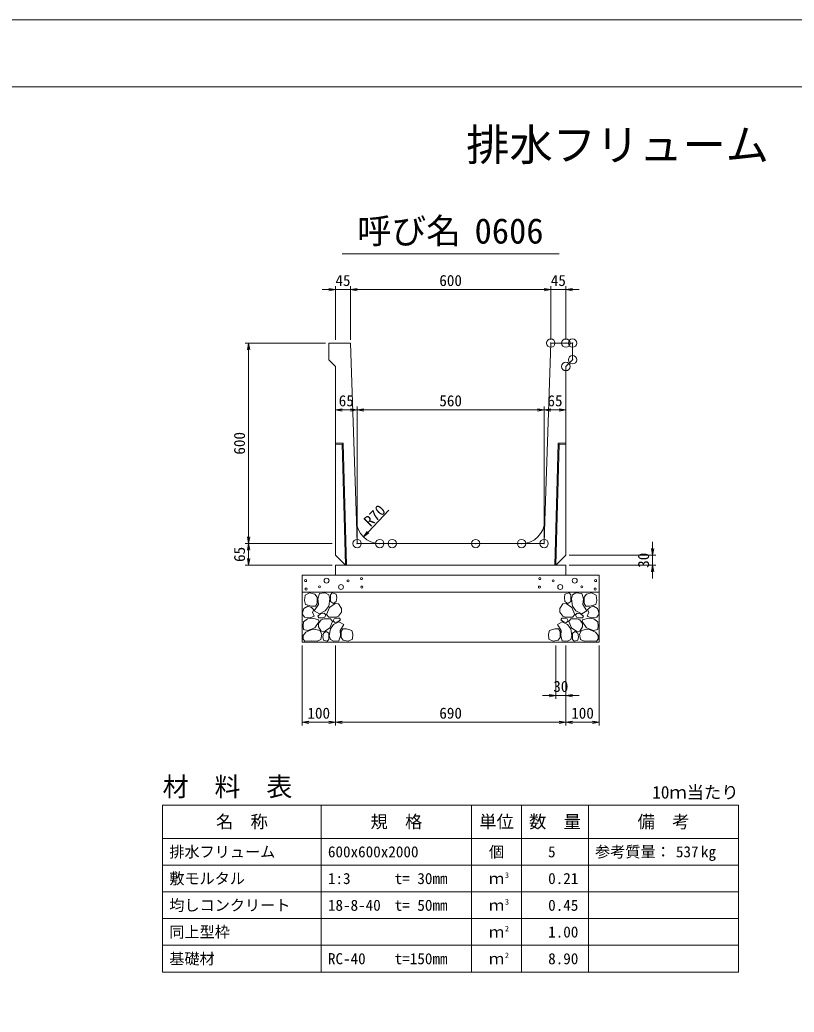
# Model space of a CAD drawing. Units: millimetres at full size, sheet at 1:50. Extents: x 42050 to 50460, y -5940 to 0.
# Drawn here: x 44465 to 46784, y -2970 to 0 of the extents above; entities that cross this region are included whole.
import ezdxf
from ezdxf.enums import TextEntityAlignment as Align

# ---------------------------------------------------------------- set-up
doc = ezdxf.new("R2010")
doc.units = ezdxf.units.MM
doc.header["$LTSCALE"] = 50
doc.header["$PDMODE"] = 32
doc.header["$PDSIZE"] = 25
doc.linetypes.add('DASHED_SPACED', pattern=[12, 6, -6])
for name, color, linetype, lineweight in [('0_2', 7, 'Continuous', 13), ('D-DCR-HCHn', 4, 'Continuous', 9), ('D-MTR-FRAM', 7, 'Continuous', 13), ('D-MTR-LINE', 7, 'Continuous', 13), ('D-STR-DIM', 7, 'Continuous', 13), ('D-STR-STRn', 1, 'Continuous', 13), ('D-TTL', 2, 'Continuous', 13), ('D-TTL-TXT', 7, 'Continuous', 13)]:
    doc.layers.add(name, color=color, linetype=linetype, lineweight=lineweight)
doc.layers.add('D-MTR', color=7, linetype='Continuous')
doc.layers.add('D-MTR-TXT', color=7, linetype='Continuous')
doc.styles.add('ＭＳ ゴシック', font='')
doc.styles.get('ＭＳ ゴシック').set_extended_font_data('MS Gothic')

# ---------------------------------------------------------------- blocks, each defined once
blk = doc.blocks.new('open_arrow')
at = {"color": 0, "linetype": 'Continuous', "lineweight": -2}
blk.add_lwpolyline([(7.5, 1.25), (0, 0), (7.5, -1.25)], dxfattribs=at)

msp = doc.modelspace()

# ---------------------------------------------------------------- linework, layer by layer
at = {"layer": '0_2'}
for p, q in [((45310, -1872.5), (45310, -2112.5)), ((45410, -1872.5), (45410, -2112.5)), ((45410, -1872.5), (45410, -2112.5)), ((46070, -1872.5), (46070, -2032.5)), ((46100, -1872.5), (46100, -2032.5)), ((46100, -1872.5), (46100, -2112.5)), ((46100, -1872.5), (46100, -2112.5)), ((46200, -1872.5), (46200, -2112.5)), ((46140, -2022.5), (46030, -2022.5)), ((45410, -2102.5), (45310, -2102.5)), ((46100, -2102.5), (45410, -2102.5)), ((46200, -2102.5), (46100, -2102.5))]:
    msp.add_line(p, q, dxfattribs=at)
at = {"layer": 'D-DCR-HCHn'}
for points in [[(45348.4, -1718.8), (45332.8, -1715.34), (45318.93, -1722.27), (45317.19, -1737.87), (45320.66, -1750.01), (45338, -1755.21), (45350.13, -1755.21), (45355.33, -1746.54), (45355.33, -1727.47)], [(45362.27, -1717.07), (45357.07, -1732.67), (45358.8, -1750.01), (45346.67, -1769.08), (45362.27, -1777.75), (45379.6, -1769.08), (45390, -1755.21), (45393.47, -1732.67), (45390, -1720.54), (45379.6, -1715.34)], [(45395.21, -1720.54), (45395.21, -1741.34), (45403.87, -1746.54), (45412.54, -1741.34), (45414.28, -1729.21), (45412.54, -1718.8), (45400.41, -1715.34)], [(46114.79, -1720.54), (46114.79, -1741.34), (46106.13, -1746.54), (46097.46, -1741.34), (46095.72, -1729.21), (46097.46, -1718.8), (46109.59, -1715.34)], [(46147.73, -1717.07), (46152.93, -1732.67), (46151.2, -1750.01), (46163.33, -1769.08), (46147.73, -1777.75), (46130.4, -1769.08), (46120, -1755.21), (46116.53, -1732.67), (46120, -1720.54), (46130.4, -1715.34)], [(46161.6, -1718.8), (46177.2, -1715.34), (46191.07, -1722.27), (46192.81, -1737.87), (46189.34, -1750.01), (46172, -1755.21), (46159.87, -1755.21), (46154.67, -1746.54), (46154.67, -1727.47)], [(45391.74, -1758.68), (45383.07, -1779.48), (45390, -1788.15), (45410.81, -1788.15), (45419.48, -1784.68), (45428.14, -1772.55), (45428.14, -1762.14), (45419.48, -1748.28), (45409.07, -1746.54)], [(46118.26, -1758.68), (46126.93, -1779.48), (46120, -1788.15), (46099.19, -1788.15), (46090.52, -1784.68), (46081.86, -1772.55), (46081.86, -1762.14), (46090.52, -1748.28), (46100.93, -1746.54)], [(45315.46, -1762.14), (45310.26, -1777.75), (45317.19, -1788.15), (45334.53, -1789.88), (45346.37, -1784.8), (45341.46, -1772.55), (45344.93, -1765.61), (45338, -1758.68), (45327.6, -1755.21)], [(45365.73, -1777.75), (45357.07, -1784.68), (45360.53, -1789.88), (45372.67, -1789.88), (45377.87, -1788.15), (45381.34, -1781.21), (45376.14, -1776.01)], [(46144.27, -1777.75), (46152.93, -1784.68), (46149.47, -1789.88), (46137.33, -1789.88), (46132.13, -1788.15), (46128.66, -1781.21), (46133.86, -1776.01)], [(46194.54, -1762.14), (46199.74, -1777.75), (46192.81, -1788.15), (46175.47, -1789.88), (46163.63, -1784.8), (46168.54, -1772.55), (46165.07, -1765.61), (46172, -1758.68), (46182.4, -1755.21)], [(45348.37, -1819.74), (45361.21, -1800.48), (45359.6, -1795.67), (45341.95, -1790.85), (45325.89, -1792.46), (45314.66, -1802.09), (45313.05, -1813.32), (45314.66, -1824.56), (45327.5, -1827.77)], [(45393.31, -1819.74), (45401.34, -1800.48), (45394.92, -1792.46), (45375.65, -1792.46), (45367.63, -1795.67), (45359.6, -1806.9), (45359.6, -1816.53), (45367.63, -1829.37), (45377.26, -1830.98)], [(45420.6, -1858.27), (45425.41, -1843.82), (45423.81, -1827.77), (45435.05, -1810.11), (45420.6, -1802.09), (45404.55, -1810.11), (45394.92, -1822.95), (45391.71, -1843.82), (45394.92, -1855.06), (45404.55, -1859.87)], [(45417.39, -1802.09), (45425.41, -1795.67), (45422.2, -1790.85), (45410.97, -1790.85), (45406.15, -1792.46), (45402.94, -1798.88), (45407.76, -1803.69)], [(46089.4, -1858.27), (46084.59, -1843.82), (46086.19, -1827.77), (46074.95, -1810.11), (46089.4, -1802.09), (46105.45, -1810.11), (46115.08, -1822.95), (46118.29, -1843.82), (46115.08, -1855.06), (46105.45, -1859.87)], [(46092.61, -1802.09), (46084.59, -1795.67), (46087.8, -1790.85), (46099.03, -1790.85), (46103.85, -1792.46), (46107.06, -1798.88), (46102.24, -1803.69)], [(46116.69, -1819.74), (46108.66, -1800.48), (46115.08, -1792.46), (46134.35, -1792.46), (46142.37, -1795.67), (46150.4, -1806.9), (46150.4, -1816.53), (46142.37, -1829.37), (46132.74, -1830.98)], [(46161.63, -1819.74), (46148.79, -1800.48), (46150.4, -1795.67), (46168.05, -1790.85), (46184.11, -1792.46), (46195.34, -1802.09), (46196.95, -1813.32), (46195.34, -1824.56), (46182.5, -1827.77)], [(45354.79, -1859.87), (45366.02, -1855.06), (45369.23, -1839.01), (45362.81, -1827.77), (45351.58, -1824.56), (45337.13, -1826.16), (45321.08, -1832.58), (45313.05, -1842.22), (45313.05, -1853.45), (45317.87, -1859.87), (45337.13, -1858.27)], [(45390.1, -1855.06), (45390.1, -1835.8), (45382.08, -1830.98), (45374.05, -1835.8), (45372.44, -1847.03), (45374.05, -1856.66), (45385.29, -1859.87)], [(45433.44, -1856.66), (45447.89, -1859.87), (45460.73, -1853.45), (45462.33, -1839.01), (45459.12, -1827.77), (45443.07, -1822.95), (45431.84, -1822.95), (45427.02, -1830.98), (45427.02, -1848.64)], [(46076.56, -1856.66), (46062.11, -1859.87), (46049.27, -1853.45), (46047.67, -1839.01), (46050.88, -1827.77), (46066.93, -1822.95), (46078.16, -1822.95), (46082.98, -1830.98), (46082.98, -1848.64)], [(46119.9, -1855.06), (46119.9, -1835.8), (46127.92, -1830.98), (46135.95, -1835.8), (46137.56, -1847.03), (46135.95, -1856.66), (46124.71, -1859.87)], [(46155.21, -1859.87), (46143.98, -1855.06), (46140.77, -1839.01), (46147.19, -1827.77), (46158.42, -1824.56), (46172.87, -1826.16), (46188.92, -1832.58), (46196.95, -1842.22), (46196.95, -1853.45), (46192.13, -1859.87), (46172.87, -1858.27)]]:
    msp.add_lwpolyline(points, close=True, dxfattribs=at)
for centre, radius in [((45320.73, -1678.54), 3), ((45383.34, -1678.54), 7.5), ((45426.66, -1697.54), 7.5), ((45447.71, -1679.34), 3), ((45488.13, -1672.49), 3), ((46021.87, -1672.49), 3), ((46062.29, -1679.34), 3), ((46083.34, -1697.54), 7.5), ((46126.66, -1678.54), 7.5), ((46189.27, -1678.54), 3), ((45321.87, -1703.59), 3), ((45362.29, -1696.75), 3), ((45489.27, -1697.54), 3), ((46020.73, -1697.54), 3), ((46147.71, -1696.75), 3), ((46188.13, -1703.59), 3)]:
    msp.add_circle(centre, radius, dxfattribs=at)
at = {"layer": 'D-MTR-FRAM'}
for p, q in [((44892.5, -2350), (46617.5, -2350)), ((44892.5, -2350), (44892.5, -2850)), ((46617.5, -2350), (46617.5, -2850)), ((44892.5, -2850), (46617.5, -2850))]:
    msp.add_line(p, q, dxfattribs=at)
at = {"layer": 'D-MTR-LINE'}
for p, q in [((45367.5, -2350), (45367.5, -2850)), ((45817.5, -2350), (45817.5, -2850)), ((45967.5, -2350), (45967.5, -2850)), ((46167.5, -2350), (46167.5, -2850)), ((44892.5, -2450), (46617.5, -2450)), ((44892.5, -2530), (46617.5, -2530)), ((44892.5, -2610), (46617.5, -2610)), ((44892.5, -2690), (46617.5, -2690)), ((44892.5, -2770), (46617.5, -2770))]:
    msp.add_line(p, q, dxfattribs=at)
at = {"layer": 'D-STR-DIM'}
for p, q in [((45410, -957.5), (45410, -797.5)), ((45455, -957.5), (45455, -797.5)), ((45455, -957.5), (45455, -797.5)), ((46055, -957.5), (46055, -797.5)), ((46055, -957.5), (46055, -797.5)), ((46100, -957.5), (46100, -797.5)), ((45370, -807.5), (45495, -807.5)), ((45455, -807.5), (46055, -807.5)), ((46015, -807.5), (46140, -807.5)), ((45380, -967.5), (45140, -967.5)), ((45150, -1567.5), (45150, -967.5)), ((45410, -1557.5), (45410, -1157.5)), ((45475, -1557.5), (45475, -1157.5)), ((45475, -1557.5), (45475, -1157.5)), ((46035, -1557.5), (46035, -1157.5)), ((46035, -1557.5), (46035, -1157.5)), ((46100, -1557.5), (46100, -1157.5)), ((45410, -1167.5), (45475, -1167.5)), ((45475, -1167.5), (46035, -1167.5)), ((46035, -1167.5), (46100, -1167.5)), ((45400, -1567.5), (45140, -1567.5)), ((45400, -1567.5), (45140, -1567.5)), ((45150, -1632.5), (45150, -1567.5)), ((46360, -1562.5), (46360, -1672.5)), ((46110, -1602.5), (46370, -1602.5)), ((45400, -1632.5), (45140, -1632.5)), ((46110, -1632.5), (46370, -1632.5))]:
    msp.add_line(p, q, dxfattribs=at)
msp.add_lwpolyline([(45494.04, -1547.82), (45507.82, -1533.32), (45570.09, -1467.87)], dxfattribs=at)
at = {"layer": 'D-STR-STRn'}
for p, q in [((45390, -967.5), (45455, -967.5)), ((45390, -967.5), (45390, -1017.5)), ((45455, -967.5), (45472.74, -1499.83)), ((46037.26, -1499.83), (46055, -967.5)), ((46055, -967.5), (46120, -967.5)), ((46120, -967.5), (46120, -1017.5)), ((45390, -1017.5), (45410, -1037.5)), ((45410, -1037.5), (45410, -1602.5)), ((46120, -1017.5), (46100, -1037.5)), ((46100, -1037.5), (46100, -1602.5)), ((45433, -1267.42), (45410, -1267.5)), ((45430.08, -1270.43), (45410.01, -1270.5)), ((45430.08, -1270.43), (45440, -1632.5)), ((45433, -1267.42), (45443, -1632.42)), ((46077, -1267.42), (46067, -1632.42)), ((46079.92, -1270.43), (46070, -1632.5)), ((46077, -1267.42), (46100, -1267.5)), ((46079.92, -1270.43), (46099.99, -1270.5)), ((45542.71, -1567.5), (45967.29, -1567.5)), ((45440, -1632.5), (45410, -1602.5)), ((46100, -1602.5), (46070, -1632.5)), ((45410, -1632.5), (46100, -1632.5)), ((45410, -1632.5), (45410, -1662.5)), ((45440, -1632.5), (46070, -1632.5)), ((46100, -1632.5), (46100, -1662.5)), ((45310, -1862.5), (45310, -1662.5)), ((45310, -1662.5), (46200, -1662.5)), ((46200, -1862.5), (46200, -1662.5)), ((45310, -1712.5), (46200, -1712.5)), ((45310, -1862.5), (46200, -1862.5))]:
    msp.add_line(p, q, dxfattribs=at)
at = {"layer": 'D-STR-STRn', "color": 2, "linetype": 'DASHED_SPACED'}
for p, q in [((45472.74, -1499.83), (45475, -1567.5)), ((46035, -1567.5), (46037.26, -1499.83)), ((45475, -1567.5), (45542.71, -1567.5)), ((45967.29, -1567.5), (46035, -1567.5))]:
    msp.add_line(p, q, dxfattribs=at)
at = {"layer": 'D-STR-STRn'}
for centre, start, end in [((45542.71, -1497.5), 181.90915, 270), ((45967.29, -1497.5), 270, 358.09085)]:
    msp.add_arc(centre, 70, start, end, dxfattribs=at)
for p in [(46055, -967.5), (46100, -967.5), (46120, -967.5), (46120, -1017.5), (46100, -1037.5), (45542.71, -1567.5), (45580, -1567.5), (45830, -1567.5), (45967.29, -1567.5)]:
    msp.add_point(p, dxfattribs=at)
at = {"layer": 'D-STR-STRn', "color": 2}
for p in [(45475, -1567.5), (46035, -1567.5)]:
    msp.add_point(p, dxfattribs=at)
at = {"layer": 'D-TTL'}
for points in [[(42050, -5940), (50460, -5940), (50460, 0), (42050, 0)], [(42250, -5740), (50260, -5740), (50260, -200), (42250, -200)]]:
    msp.add_lwpolyline(points, close=True, dxfattribs=at)
at = {"layer": 'D-TTL-TXT'}
msp.add_line((45430, -700), (46080, -700), dxfattribs=at)

# ---------------------------------------------------------------- block references
at = {"layer": '0_2', "xscale": 2.67, "yscale": 2.67, "rotation": 180}
for p in [(46070, -2022.5), (45410, -2102.5), (46100, -2102.5), (46200, -2102.5)]:
    msp.add_blockref('open_arrow', p, dxfattribs=at)
at = {"layer": '0_2', "xscale": 2.67, "yscale": 2.67}
for p in [(46100, -2022.5), (45310, -2102.5), (45410, -2102.5), (46100, -2102.5)]:
    msp.add_blockref('open_arrow', p, dxfattribs=at)
at = {"layer": 'D-STR-DIM', "xscale": 2.67, "yscale": 2.67}
for p, rotation in [((45410, -807.5), 180), ((46055, -807.5), 180), ((46055, -807.5), 180), ((45150, -967.5), 270), ((45475, -1167.5), 180), ((46035, -1167.5), 180), ((46100, -1167.5), 180), ((45494.04, -1547.82), 46.4), ((45150, -1567.5), 90), ((45150, -1567.5), 270), ((46360, -1602.5), 90), ((45150, -1632.5), 90), ((46360, -1632.5), 270)]:
    msp.add_blockref('open_arrow', p, dxfattribs=dict(at, rotation=rotation))
for p in [(45455, -807.5), (45455, -807.5), (46100, -807.5), (45410, -1167.5), (45475, -1167.5), (46035, -1167.5)]:
    msp.add_blockref('open_arrow', p, dxfattribs=at)

# ---------------------------------------------------------------- texts
at = {"layer": '0_2', "style": 'ＭＳ ゴシック'}
for s, p in [('30', (46085, -1995)), ('100', (45360, -2075)), ('690', (45755, -2075)), ('100', (46150, -2075))]:
    msp.add_text(s, height=33.23, dxfattribs=at).set_placement(p, align=Align.MIDDLE_CENTER)
at = {"layer": 'D-MTR', "style": 'ＭＳ ゴシック'}
msp.add_text('材\u3000料\u3000表', height=56.96, dxfattribs=at).set_placement((44892.5, -2340.92), align=Align.BOTTOM_LEFT)
msp.add_text('10ｍ当たり', height=37.98, dxfattribs=at).set_placement((46617.5, -2342.28), align=Align.BOTTOM_RIGHT)
at = {"layer": 'D-MTR-TXT', "style": 'ＭＳ ゴシック'}
for s, height, p in [('名\u3000称', 37.98, (45130, -2400)), ('規\u3000格', 37.98, (45592.5, -2400)), ('単位', 37.98, (45892.5, -2400)), ('数\u3000量', 37.98, (46067.5, -2400)), ('備\u3000考', 37.98, (46392.5, -2400)), ('個', 33.23, (45892.5, -2490)), ('ｍ', 33.23, (45892.5, -2570)), ('ｍ', 33.23, (45892.5, -2650)), ('ｍ', 33.23, (45892.5, -2730)), ('ｍ', 33.23, (45892.5, -2810))]:
    msp.add_text(s, height=height, dxfattribs=at).set_placement(p, align=Align.MIDDLE_CENTER)
for s, p in [('排水フリューム', (44912.5, -2490)), ('600x600x2000', (45387.5, -2490)), ('参考質量：    kg', (46187.5, -2490)), ('敷モルタル', (44912.5, -2570)), ('1:3', (45387.5, -2570)), ('t= 30mm', (45587.5, -2570)), ('均しコンクリート', (44912.5, -2650)), ('18-8-40', (45387.5, -2650)), ('t= 50mm', (45587.5, -2650)), ('同上型枠', (44912.5, -2730)), ('基礎材', (44912.5, -2810)), ('RC-40', (45387.5, -2810)), ('t=150mm', (45587.5, -2810))]:
    msp.add_text(s, height=33.23, dxfattribs=at).set_placement(p, align=Align.MIDDLE_LEFT)
for s, p in [('5', (46069.28, -2490)), ('537', (46497.5, -2490))]:
    msp.add_text(s, height=33.23, dxfattribs=at).set_placement(p, align=Align.MIDDLE_RIGHT)
for s, p in [('3', (45917.5, -2573.19)), ('3', (45917.5, -2653.19)), ('2', (45917.5, -2733.19)), ('2', (45917.5, -2813.19))]:
    msp.add_text(s, height=16.61, dxfattribs=at).set_placement(p, align=Align.BOTTOM_LEFT)
at = {"layer": 'D-MTR-TXT', "color": 6, "style": 'ＭＳ ゴシック'}
for s, p in [('0.21', (46137.5, -2570)), ('0.45', (46137.5, -2650)), ('1.00', (46137.5, -2730)), ('8.90', (46137.5, -2810))]:
    msp.add_text(s, height=33.23, dxfattribs=at).set_placement(p, align=Align.MIDDLE_RIGHT)
at = {"layer": 'D-STR-DIM', "style": 'ＭＳ ゴシック'}
for s, p in [('45', (45432.5, -780)), ('600', (45755, -780)), ('45', (46077.5, -780)), ('65', (45442.5, -1140)), ('560', (45755, -1140)), ('65', (46067.5, -1140))]:
    msp.add_text(s, height=33.23, dxfattribs=at).set_placement(p, align=Align.MIDDLE_CENTER)
for s, p in [('600', (45122.5, -1267.5)), ('65', (45122.5, -1600)), ('30', (46332.5, -1617.5))]:
    msp.add_text(s, height=33.23, rotation=90, dxfattribs=at).set_placement(p, align=Align.MIDDLE_CENTER)
msp.add_text('R70', height=33.23, rotation=45, dxfattribs=at).set_placement((45503.31, -1507.54), align=Align.MIDDLE_LEFT)
at = {"layer": 'D-TTL-TXT', "style": 'ＭＳ ゴシック'}
for s, height, p in [('排水フリューム', 94.94, (46255, -450)), ('呼び名', 75.95, (45630, -692.5)), ('0606', 75.95, (45930, -692.5))]:
    msp.add_text(s, height=height, dxfattribs=at).set_placement(p, align=Align.BOTTOM_CENTER)

doc.saveas('drawing.dxf')
